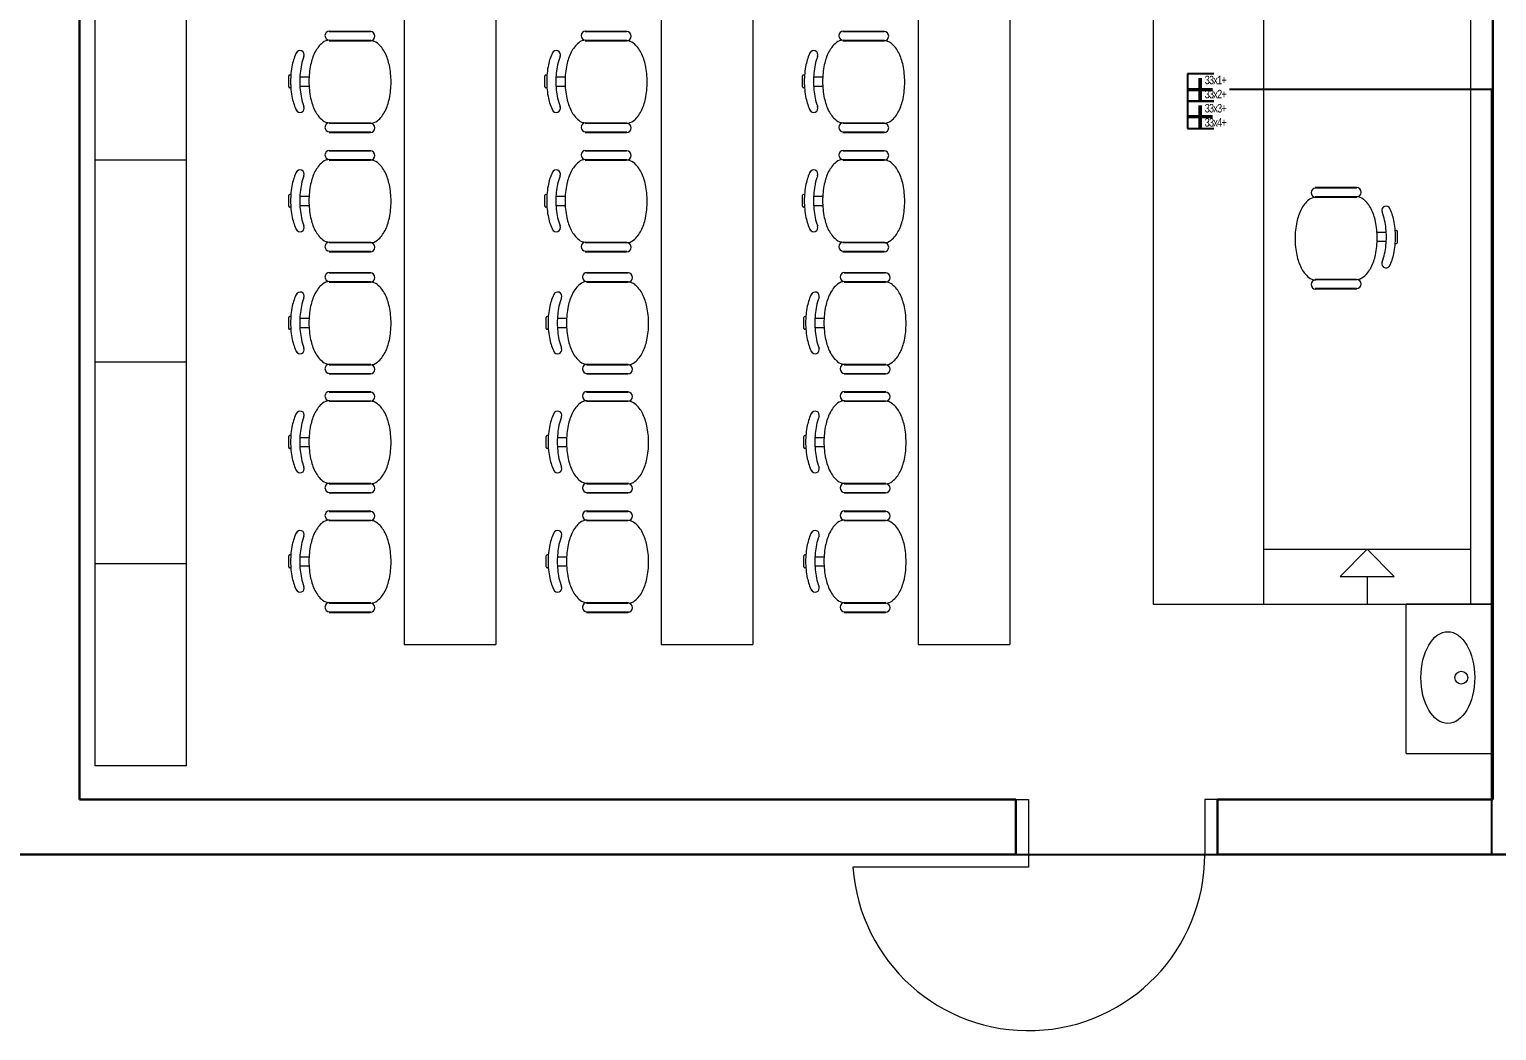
# Model space of a CAD drawing. Header units: inches. Extents: x 11 to 1053, y 2 to 902.
# Drawn here: x 797.2 to 877.1, y 654.2 to 708.8 of the extents above; entities that cross this region are included whole.
import ezdxf

# ---------------------------------------------------------------- set-up
doc = ezdxf.new("R2010")
doc.units = ezdxf.units.IN
doc.header["$MEASUREMENT"] = 0
for name, color, linetype, lineweight in [('A-SANITARIJE', 253, 'Continuous', 0), ('OPREMA', 253, 'Continuous', 0), ('STOLARIJA', 5, 'Continuous', 0), ('ZID', 5, 'Continuous', 30)]:
    doc.layers.add(name, color=color, linetype=linetype, lineweight=lineweight)

msp = doc.modelspace()

# ---------------------------------------------------------------- linework, layer by layer
at = {"color": 2}
for p, q in [((861.717, 706.34), (860.285, 706.34)), ((860.285, 706.34), (860.285, 704.858)), ((860.285, 704.858), (861.717, 704.858)), ((861.717, 704.858), (860.285, 704.858)), ((860.285, 704.858), (860.285, 703.376)), ((860.285, 703.376), (861.717, 703.376))]:
    msp.add_line(p, q, dxfattribs=at)
at = {"color": 85, "true_color": 0x58ba48}
for p, q in [((876.865, 705.487, 50), (862.58, 705.487, 50)), ((876.865, 663.809, 50), (876.865, 705.487, 50)), ((797.05, 663.809, 50), (876.865, 663.809, 50)), ((876.865, 663.809, 50), (956.5, 663.809, 50))]:
    msp.add_line(p, q, dxfattribs=at)
at = {"layer": 'A-SANITARIJE'}
for p, q in [((872.203, 669.309, 50), (872.203, 677.447, 50)), ((876.93, 677.447, 50), (872.203, 677.447, 50)), ((872.203, 669.309, 50), (876.93, 669.309, 50))]:
    msp.add_line(p, q, dxfattribs=at)
at = {"layer": 'A-SANITARIJE', "lineweight": 0}
msp.add_circle((875.203, 673.447, 50), 0.35, dxfattribs=at)
at = {"layer": 'A-SANITARIJE'}
msp.add_ellipse((874.468, 673.447, 50), major_axis=(0, 2.5), ratio=0.586768, dxfattribs=at)
at = {"layer": 'OPREMA'}
for p, q in [((817.605, 724.257, 50), (817.605, 696.257, 50)), ((822.605, 724.257, 50), (822.605, 696.257, 50)), ((831.606, 724.257, 50), (831.606, 696.257, 50)), ((836.606, 724.257, 50), (836.606, 696.257, 50)), ((845.606, 724.257, 50), (845.606, 696.257, 50)), ((850.606, 724.257, 50), (850.606, 696.257, 50)), ((800.759, 723.641, 50), (800.759, 668.641, 50)), ((805.759, 668.641, 50), (805.759, 723.641, 50)), ((858.425, 717.447, 50), (858.425, 677.447, 50)), ((864.425, 717.447, 50), (864.425, 677.447, 50)), ((875.725, 677.447, 50), (875.725, 717.447, 50)), ((813.521, 708.65, 50), (815.771, 708.65, 50)), ((813.546, 708.679, 50), (815.796, 708.679, 50)), ((827.476, 708.65, 50), (829.726, 708.65, 50)), ((827.5, 708.679, 50), (829.75, 708.679, 50)), ((841.507, 708.65, 50), (843.757, 708.65, 50)), ((841.532, 708.679, 50), (843.782, 708.679, 50)), ((813.521, 708.15, 50), (815.771, 708.15, 50)), ((813.546, 708.179, 50), (815.796, 708.179, 50)), ((827.476, 708.15, 50), (829.726, 708.15, 50)), ((827.5, 708.179, 50), (829.75, 708.179, 50)), ((841.507, 708.15, 50), (843.757, 708.15, 50)), ((841.532, 708.179, 50), (843.782, 708.179, 50)), ((811.321, 705.629, 50), (811.321, 706.229, 50)), ((811.435, 706.279, 50), (811.371, 706.279, 50)), ((811.928, 706.179, 50), (812.428, 706.179, 50)), ((825.275, 705.629, 50), (825.275, 706.229, 50)), ((825.389, 706.279, 50), (825.325, 706.279, 50)), ((825.882, 706.179, 50), (826.382, 706.179, 50)), ((839.307, 705.629, 50), (839.307, 706.229, 50)), ((839.421, 706.279, 50), (839.357, 706.279, 50)), ((839.914, 706.179, 50), (840.414, 706.179, 50)), ((811.435, 705.579, 50), (811.371, 705.579, 50)), ((811.928, 705.679, 50), (812.428, 705.679, 50)), ((825.389, 705.579, 50), (825.325, 705.579, 50)), ((825.882, 705.679, 50), (826.382, 705.679, 50)), ((839.421, 705.579, 50), (839.357, 705.579, 50)), ((839.914, 705.679, 50), (840.414, 705.679, 50)), ((813.521, 703.65, 50), (815.771, 703.65, 50)), ((813.546, 703.679, 50), (815.796, 703.679, 50)), ((827.476, 703.65, 50), (829.726, 703.65, 50)), ((827.5, 703.679, 50), (829.75, 703.679, 50)), ((841.507, 703.65, 50), (843.757, 703.65, 50)), ((841.532, 703.679, 50), (843.782, 703.679, 50)), ((813.521, 703.15, 50), (815.771, 703.15, 50)), ((813.546, 703.179, 50), (815.796, 703.179, 50)), ((827.476, 703.15, 50), (829.726, 703.15, 50)), ((827.5, 703.179, 50), (829.75, 703.179, 50)), ((841.507, 703.15, 50), (843.757, 703.15, 50)), ((841.532, 703.179, 50), (843.782, 703.179, 50)), ((813.521, 702.147, 50), (815.771, 702.147, 50)), ((813.546, 702.176, 50), (815.796, 702.176, 50)), ((827.476, 702.147, 50), (829.726, 702.147, 50)), ((827.5, 702.176, 50), (829.75, 702.176, 50)), ((841.507, 702.147, 50), (843.757, 702.147, 50)), ((841.532, 702.176, 50), (843.782, 702.176, 50)), ((805.759, 701.641, 50), (800.759, 701.641, 50)), ((813.521, 701.647, 50), (815.771, 701.647, 50)), ((813.546, 701.676, 50), (815.796, 701.676, 50)), ((827.476, 701.647, 50), (829.726, 701.647, 50)), ((827.5, 701.676, 50), (829.75, 701.676, 50)), ((841.507, 701.647, 50), (843.757, 701.647, 50)), ((841.532, 701.676, 50), (843.782, 701.676, 50)), ((811.321, 699.126, 50), (811.321, 699.726, 50)), ((811.435, 699.776, 50), (811.371, 699.776, 50)), ((811.928, 699.676, 50), (812.428, 699.676, 50)), ((825.275, 699.126, 50), (825.275, 699.726, 50)), ((825.389, 699.776, 50), (825.325, 699.776, 50)), ((825.882, 699.676, 50), (826.382, 699.676, 50)), ((839.307, 699.126, 50), (839.307, 699.726, 50)), ((839.421, 699.776, 50), (839.357, 699.776, 50)), ((839.914, 699.676, 50), (840.414, 699.676, 50)), ((869.496, 700.145, 50), (867.246, 700.145, 50)), ((869.496, 699.645, 50), (867.246, 699.645, 50)), ((869.521, 700.116, 50), (867.271, 700.116, 50)), ((869.521, 699.616, 50), (867.271, 699.616, 50)), ((811.435, 699.076, 50), (811.371, 699.076, 50)), ((811.928, 699.176, 50), (812.428, 699.176, 50)), ((825.389, 699.076, 50), (825.325, 699.076, 50)), ((825.882, 699.176, 50), (826.382, 699.176, 50)), ((839.421, 699.076, 50), (839.357, 699.076, 50)), ((839.914, 699.176, 50), (840.414, 699.176, 50)), ((813.521, 697.147, 50), (815.771, 697.147, 50)), ((813.546, 697.176, 50), (815.796, 697.176, 50)), ((827.476, 697.147, 50), (829.726, 697.147, 50)), ((827.5, 697.176, 50), (829.75, 697.176, 50)), ((841.507, 697.147, 50), (843.757, 697.147, 50)), ((841.532, 697.176, 50), (843.782, 697.176, 50)), ((871.114, 697.705, 50), (870.614, 697.705, 50)), ((871.114, 697.205, 50), (870.614, 697.205, 50)), ((871.608, 697.805, 50), (871.671, 697.805, 50)), ((871.608, 697.105, 50), (871.671, 697.105, 50)), ((871.721, 697.155, 50), (871.721, 697.755, 50)), ((813.521, 696.647, 50), (815.771, 696.647, 50)), ((813.546, 696.676, 50), (815.796, 696.676, 50)), ((827.476, 696.647, 50), (829.726, 696.647, 50)), ((827.5, 696.676, 50), (829.75, 696.676, 50)), ((841.507, 696.647, 50), (843.757, 696.647, 50)), ((841.532, 696.676, 50), (843.782, 696.676, 50)), ((813.521, 695.495, 50), (815.771, 695.495, 50)), ((813.546, 695.524, 50), (815.796, 695.524, 50)), ((817.605, 696.257, 50), (817.605, 675.257, 50)), ((822.605, 696.257, 50), (822.605, 675.257, 50)), ((827.551, 695.495, 50), (829.801, 695.495, 50)), ((827.576, 695.524, 50), (829.826, 695.524, 50)), ((831.606, 696.257, 50), (831.606, 675.257, 50)), ((836.606, 696.257, 50), (836.606, 675.257, 50)), ((841.581, 695.495, 50), (843.831, 695.495, 50)), ((841.605, 695.524, 50), (843.855, 695.524, 50)), ((845.606, 696.257, 50), (845.606, 675.257, 50)), ((850.606, 696.257, 50), (850.606, 675.257, 50)), ((813.521, 694.995, 50), (815.771, 694.995, 50)), ((813.546, 695.024, 50), (815.796, 695.024, 50)), ((827.551, 694.995, 50), (829.801, 694.995, 50)), ((827.576, 695.024, 50), (829.826, 695.024, 50)), ((841.581, 694.995, 50), (843.831, 694.995, 50)), ((841.605, 695.024, 50), (843.855, 695.024, 50)), ((869.496, 695.145, 50), (867.246, 695.145, 50)), ((869.521, 695.116, 50), (867.271, 695.116, 50)), ((869.496, 694.645, 50), (867.246, 694.645, 50)), ((869.521, 694.616, 50), (867.271, 694.616, 50)), ((811.435, 693.124, 50), (811.371, 693.124, 50)), ((825.464, 693.124, 50), (825.401, 693.124, 50)), ((839.494, 693.124, 50), (839.43, 693.124, 50)), ((811.321, 692.474, 50), (811.321, 693.074, 50)), ((811.435, 692.424, 50), (811.371, 692.424, 50)), ((811.928, 693.024, 50), (812.428, 693.024, 50)), ((811.928, 692.524, 50), (812.428, 692.524, 50)), ((825.351, 692.474, 50), (825.351, 693.074, 50)), ((825.464, 692.424, 50), (825.401, 692.424, 50)), ((825.958, 693.024, 50), (826.458, 693.024, 50)), ((825.958, 692.524, 50), (826.458, 692.524, 50)), ((839.38, 692.474, 50), (839.38, 693.074, 50)), ((839.494, 692.424, 50), (839.43, 692.424, 50)), ((839.987, 693.024, 50), (840.487, 693.024, 50)), ((839.987, 692.524, 50), (840.487, 692.524, 50)), ((805.759, 690.641, 50), (800.759, 690.641, 50)), ((813.521, 690.495, 50), (815.771, 690.495, 50)), ((813.521, 689.995, 50), (815.771, 689.995, 50)), ((813.546, 690.524, 50), (815.796, 690.524, 50)), ((813.546, 690.024, 50), (815.796, 690.024, 50)), ((827.551, 690.495, 50), (829.801, 690.495, 50)), ((827.551, 689.995, 50), (829.801, 689.995, 50)), ((827.576, 690.524, 50), (829.826, 690.524, 50)), ((827.576, 690.024, 50), (829.826, 690.024, 50)), ((841.581, 690.495, 50), (843.831, 690.495, 50)), ((841.581, 689.995, 50), (843.831, 689.995, 50)), ((841.605, 690.524, 50), (843.855, 690.524, 50)), ((841.605, 690.024, 50), (843.855, 690.024, 50)), ((813.521, 689.006, 50), (815.771, 689.006, 50)), ((813.521, 688.506, 50), (815.771, 688.506, 50)), ((813.546, 689.035, 50), (815.796, 689.035, 50)), ((813.546, 688.535, 50), (815.796, 688.535, 50)), ((827.551, 689.006, 50), (829.801, 689.006, 50)), ((827.551, 688.506, 50), (829.801, 688.506, 50)), ((827.576, 689.035, 50), (829.826, 689.035, 50)), ((827.576, 688.535, 50), (829.826, 688.535, 50)), ((841.581, 689.006, 50), (843.831, 689.006, 50)), ((841.581, 688.506, 50), (843.831, 688.506, 50)), ((841.605, 689.035, 50), (843.855, 689.035, 50)), ((841.605, 688.535, 50), (843.855, 688.535, 50)), ((811.321, 685.985, 50), (811.321, 686.585, 50)), ((811.435, 686.635, 50), (811.371, 686.635, 50)), ((811.435, 685.935, 50), (811.371, 685.935, 50)), ((811.928, 686.535, 50), (812.428, 686.535, 50)), ((811.928, 686.035, 50), (812.428, 686.035, 50)), ((825.351, 685.985, 50), (825.351, 686.585, 50)), ((825.464, 686.635, 50), (825.401, 686.635, 50)), ((825.464, 685.935, 50), (825.401, 685.935, 50)), ((825.958, 686.535, 50), (826.458, 686.535, 50)), ((825.958, 686.035, 50), (826.458, 686.035, 50)), ((839.38, 685.985, 50), (839.38, 686.585, 50)), ((839.494, 686.635, 50), (839.43, 686.635, 50)), ((839.494, 685.935, 50), (839.43, 685.935, 50)), ((839.987, 686.535, 50), (840.487, 686.535, 50)), ((839.987, 686.035, 50), (840.487, 686.035, 50)), ((813.521, 684.006, 50), (815.771, 684.006, 50)), ((813.521, 683.506, 50), (815.771, 683.506, 50)), ((813.546, 684.035, 50), (815.796, 684.035, 50)), ((813.546, 683.535, 50), (815.796, 683.535, 50)), ((827.551, 684.006, 50), (829.801, 684.006, 50)), ((827.551, 683.506, 50), (829.801, 683.506, 50)), ((827.576, 684.035, 50), (829.826, 684.035, 50)), ((827.576, 683.535, 50), (829.826, 683.535, 50)), ((841.581, 684.006, 50), (843.831, 684.006, 50)), ((841.581, 683.506, 50), (843.831, 683.506, 50)), ((841.605, 684.035, 50), (843.855, 684.035, 50)), ((841.605, 683.535, 50), (843.855, 683.535, 50)), ((813.521, 682.503, 50), (815.771, 682.503, 50)), ((813.521, 682.003, 50), (815.771, 682.003, 50)), ((813.546, 682.532, 50), (815.796, 682.532, 50)), ((813.546, 682.032, 50), (815.796, 682.032, 50)), ((827.551, 682.503, 50), (829.801, 682.503, 50)), ((827.551, 682.003, 50), (829.801, 682.003, 50)), ((827.576, 682.532, 50), (829.826, 682.532, 50)), ((827.576, 682.032, 50), (829.826, 682.032, 50)), ((841.581, 682.503, 50), (843.831, 682.503, 50)), ((841.581, 682.003, 50), (843.831, 682.003, 50)), ((841.605, 682.532, 50), (843.855, 682.532, 50)), ((841.605, 682.032, 50), (843.855, 682.032, 50)), ((864.425, 680.447, 50), (875.725, 680.447, 50)), ((870.075, 680.447, 50), (868.596, 678.961, 50)), ((870.075, 680.447, 50), (871.553, 678.961, 50)), ((805.759, 679.641, 50), (800.759, 679.641, 50)), ((811.321, 679.482, 50), (811.321, 680.082, 50)), ((811.435, 680.132, 50), (811.371, 680.132, 50)), ((811.928, 680.032, 50), (812.428, 680.032, 50)), ((811.928, 679.532, 50), (812.428, 679.532, 50)), ((825.351, 679.482, 50), (825.351, 680.082, 50)), ((825.464, 680.132, 50), (825.401, 680.132, 50)), ((825.958, 680.032, 50), (826.458, 680.032, 50)), ((825.958, 679.532, 50), (826.458, 679.532, 50)), ((839.38, 679.482, 50), (839.38, 680.082, 50)), ((839.494, 680.132, 50), (839.43, 680.132, 50)), ((839.987, 680.032, 50), (840.487, 680.032, 50)), ((839.987, 679.532, 50), (840.487, 679.532, 50)), ((811.435, 679.432, 50), (811.371, 679.432, 50)), ((825.464, 679.432, 50), (825.401, 679.432, 50)), ((839.494, 679.432, 50), (839.43, 679.432, 50)), ((868.596, 678.961, 50), (871.553, 678.961, 50)), ((870.075, 678.961, 50), (870.075, 677.447, 50)), ((813.521, 677.503, 50), (815.771, 677.503, 50)), ((813.546, 677.532, 50), (815.796, 677.532, 50)), ((827.551, 677.503, 50), (829.801, 677.503, 50)), ((827.576, 677.532, 50), (829.826, 677.532, 50)), ((841.581, 677.503, 50), (843.831, 677.503, 50)), ((841.605, 677.532, 50), (843.855, 677.532, 50)), ((858.425, 677.447, 50), (876.93, 677.447, 50)), ((813.521, 677.003, 50), (815.771, 677.003, 50)), ((813.546, 677.032, 50), (815.796, 677.032, 50)), ((827.551, 677.003, 50), (829.801, 677.003, 50)), ((827.576, 677.032, 50), (829.826, 677.032, 50)), ((841.581, 677.003, 50), (843.831, 677.003, 50)), ((841.605, 677.032, 50), (843.855, 677.032, 50)), ((817.605, 675.257, 50), (822.605, 675.257, 50)), ((831.606, 675.257, 50), (836.606, 675.257, 50)), ((845.606, 675.257, 50), (850.606, 675.257, 50)), ((805.759, 668.641, 50), (800.759, 668.641, 50))]:
    msp.add_line(p, q, dxfattribs=at)
for centre, radius, start, end in [((813.546, 708.429, 50), 0.25, 90, 270), ((815.771, 708.4, 50), 0.25, 270, 90), ((827.5, 708.429, 50), 0.25, 90, 270), ((829.726, 708.4, 50), 0.25, 270, 90), ((841.532, 708.429, 50), 0.25, 90, 270), ((843.757, 708.4, 50), 0.25, 270, 90), ((814.243, 706.274, 50), 2.786, 153.43495, 168.29908), ((811.938, 707.383, 50), 0.229, 338.4187, 158.4187), ((815.243, 706.274, 50), 2.786, 153.43495, 168.29908), ((814.196, 706.797, 50), 1.616, 129.63927, 153.43495), ((813.546, 707.582, 50), 0.597, 90, 129.63927), ((815.771, 707.552, 50), 0.597, 50.36073, 90), ((815.122, 706.768, 50), 1.616, 26.56505, 50.36073), ((814.075, 706.245, 50), 2.786, 11.70092, 26.56505), ((828.197, 706.274, 50), 2.786, 153.43495, 168.29908), ((825.893, 707.383, 50), 0.229, 338.4187, 158.4187), ((829.197, 706.274, 50), 2.786, 153.43495, 168.29908), ((828.15, 706.797, 50), 1.616, 129.63927, 153.43495), ((827.5, 707.582, 50), 0.597, 90, 129.63927), ((829.726, 707.552, 50), 0.597, 50.36073, 90), ((829.076, 706.768, 50), 1.616, 26.56505, 50.36073), ((828.029, 706.245, 50), 2.786, 11.70092, 26.56505), ((842.229, 706.274, 50), 2.786, 153.43495, 168.29908), ((839.924, 707.383, 50), 0.229, 338.4187, 158.4187), ((843.229, 706.274, 50), 2.786, 153.43495, 168.29908), ((842.182, 706.797, 50), 1.616, 129.63927, 153.43495), ((841.532, 707.582, 50), 0.597, 90, 129.63927), ((843.757, 707.552, 50), 0.597, 50.36073, 90), ((843.108, 706.768, 50), 1.616, 26.56505, 50.36073), ((842.061, 706.245, 50), 2.786, 11.70092, 26.56505), ((815.908, 705.929, 50), 4.487, 168.29908, 180), ((816.408, 705.929, 50), 4.487, 168.29908, 180), ((814.743, 706.274, 50), 2.786, 158.4187, 168.29908), ((816.908, 705.929, 50), 4.487, 168.29908, 180), ((812.409, 705.9, 50), 4.487, 0, 11.70092), ((829.862, 705.929, 50), 4.487, 168.29908, 180), ((830.362, 705.929, 50), 4.487, 168.29908, 180), ((828.697, 706.274, 50), 2.786, 158.4187, 168.29908), ((830.862, 705.929, 50), 4.487, 168.29908, 180), ((826.364, 705.9, 50), 4.487, 0, 11.70092), ((843.894, 705.929, 50), 4.487, 168.29908, 180), ((844.394, 705.929, 50), 4.487, 168.29908, 180), ((842.729, 706.274, 50), 2.786, 158.4187, 168.29908), ((844.894, 705.929, 50), 4.487, 168.29908, 180), ((840.395, 705.9, 50), 4.487, 0, 11.70092), ((811.371, 706.229, 50), 0.05, 90, 180), ((815.908, 705.929, 50), 4.487, 180, 191.70092), ((816.408, 705.929, 50), 4.487, 180, 191.70092), ((816.908, 705.929, 50), 4.487, 180, 191.70092), ((812.409, 705.9, 50), 4.487, 348.29908, 0), ((825.325, 706.229, 50), 0.05, 90, 180), ((829.862, 705.929, 50), 4.487, 180, 191.70092), ((830.362, 705.929, 50), 4.487, 180, 191.70092), ((830.862, 705.929, 50), 4.487, 180, 191.70092), ((826.364, 705.9, 50), 4.487, 348.29908, 0), ((839.357, 706.229, 50), 0.05, 90, 180), ((843.894, 705.929, 50), 4.487, 180, 191.70092), ((844.394, 705.929, 50), 4.487, 180, 191.70092), ((844.894, 705.929, 50), 4.487, 180, 191.70092), ((840.395, 705.9, 50), 4.487, 348.29908, 0), ((811.371, 705.629, 50), 0.05, 180, 270), ((825.325, 705.629, 50), 0.05, 180, 270), ((839.357, 705.629, 50), 0.05, 180, 270), ((814.243, 705.584, 50), 2.786, 191.70092, 206.56505), ((811.938, 704.475, 50), 0.229, 201.5813, 21.5813), ((814.743, 705.584, 50), 2.786, 191.70092, 201.5813), ((815.243, 705.584, 50), 2.786, 191.70092, 206.56505), ((814.196, 705.061, 50), 1.616, 206.56505, 230.36073), ((815.122, 705.031, 50), 1.616, 309.63927, 333.43495), ((814.075, 705.555, 50), 2.786, 333.43495, 348.29908), ((828.197, 705.584, 50), 2.786, 191.70092, 206.56505), ((825.893, 704.475, 50), 0.229, 201.5813, 21.5813), ((828.697, 705.584, 50), 2.786, 191.70092, 201.5813), ((829.197, 705.584, 50), 2.786, 191.70092, 206.56505), ((828.15, 705.061, 50), 1.616, 206.56505, 230.36073), ((829.076, 705.031, 50), 1.616, 309.63927, 333.43495), ((828.029, 705.555, 50), 2.786, 333.43495, 348.29908), ((842.229, 705.584, 50), 2.786, 191.70092, 206.56505), ((839.924, 704.475, 50), 0.229, 201.5813, 21.5813), ((842.729, 705.584, 50), 2.786, 191.70092, 201.5813), ((843.229, 705.584, 50), 2.786, 191.70092, 206.56505), ((842.182, 705.061, 50), 1.616, 206.56505, 230.36073), ((843.108, 705.031, 50), 1.616, 309.63927, 333.43495), ((842.061, 705.555, 50), 2.786, 333.43495, 348.29908), ((813.546, 704.276, 50), 0.597, 230.36073, 270), ((813.546, 703.429, 50), 0.25, 90, 270), ((815.771, 704.247, 50), 0.597, 270, 309.63927), ((815.771, 703.4, 50), 0.25, 270, 90), ((827.5, 704.276, 50), 0.597, 230.36073, 270), ((827.5, 703.429, 50), 0.25, 90, 270), ((829.726, 704.247, 50), 0.597, 270, 309.63927), ((829.726, 703.4, 50), 0.25, 270, 90), ((841.532, 704.276, 50), 0.597, 230.36073, 270), ((841.532, 703.429, 50), 0.25, 90, 270), ((843.757, 704.247, 50), 0.597, 270, 309.63927), ((843.757, 703.4, 50), 0.25, 270, 90), ((813.546, 701.926, 50), 0.25, 90, 270), ((815.771, 701.897, 50), 0.25, 270, 90), ((827.5, 701.926, 50), 0.25, 90, 270), ((829.726, 701.897, 50), 0.25, 270, 90), ((841.532, 701.926, 50), 0.25, 90, 270), ((843.757, 701.897, 50), 0.25, 270, 90), ((811.938, 700.88, 50), 0.229, 338.4187, 158.4187), ((814.196, 700.294, 50), 1.616, 129.63927, 153.43495), ((813.546, 701.079, 50), 0.597, 90, 129.63927), ((815.771, 701.05, 50), 0.597, 50.36073, 90), ((815.122, 700.265, 50), 1.616, 26.56505, 50.36073), ((825.893, 700.88, 50), 0.229, 338.4187, 158.4187), ((828.15, 700.294, 50), 1.616, 129.63927, 153.43495), ((827.5, 701.079, 50), 0.597, 90, 129.63927), ((829.726, 701.05, 50), 0.597, 50.36073, 90), ((829.076, 700.265, 50), 1.616, 26.56505, 50.36073), ((839.924, 700.88, 50), 0.229, 338.4187, 158.4187), ((842.182, 700.294, 50), 1.616, 129.63927, 153.43495), ((841.532, 701.079, 50), 0.597, 90, 129.63927), ((843.757, 701.05, 50), 0.597, 50.36073, 90), ((843.108, 700.265, 50), 1.616, 26.56505, 50.36073), ((815.908, 699.426, 50), 4.487, 168.29908, 180), ((814.243, 699.771, 50), 2.786, 153.43495, 168.29908), ((816.408, 699.426, 50), 4.487, 168.29908, 180), ((814.743, 699.771, 50), 2.786, 158.4187, 168.29908), ((816.908, 699.426, 50), 4.487, 168.29908, 180), ((815.243, 699.771, 50), 2.786, 153.43495, 168.29908), ((814.075, 699.742, 50), 2.786, 11.70092, 26.56505), ((812.409, 699.397, 50), 4.487, 0, 11.70092), ((829.862, 699.426, 50), 4.487, 168.29908, 180), ((828.197, 699.771, 50), 2.786, 153.43495, 168.29908), ((830.362, 699.426, 50), 4.487, 168.29908, 180), ((828.697, 699.771, 50), 2.786, 158.4187, 168.29908), ((830.862, 699.426, 50), 4.487, 168.29908, 180), ((829.197, 699.771, 50), 2.786, 153.43495, 168.29908), ((828.029, 699.742, 50), 2.786, 11.70092, 26.56505), ((826.364, 699.397, 50), 4.487, 0, 11.70092), ((843.894, 699.426, 50), 4.487, 168.29908, 180), ((842.229, 699.771, 50), 2.786, 153.43495, 168.29908), ((844.394, 699.426, 50), 4.487, 168.29908, 180), ((842.729, 699.771, 50), 2.786, 158.4187, 168.29908), ((844.894, 699.426, 50), 4.487, 168.29908, 180), ((843.229, 699.771, 50), 2.786, 153.43495, 168.29908), ((842.061, 699.742, 50), 2.786, 11.70092, 26.56505), ((840.395, 699.397, 50), 4.487, 0, 11.70092), ((811.371, 699.726, 50), 0.05, 90, 180), ((825.325, 699.726, 50), 0.05, 90, 180), ((839.357, 699.726, 50), 0.05, 90, 180), ((867.921, 698.234, 50), 1.616, 129.63927, 153.43495), ((867.271, 699.018, 50), 0.597, 90, 129.63927), ((867.271, 699.866, 50), 0.25, 90, 270), ((869.496, 699.895, 50), 0.25, 270, 90), ((869.496, 699.047, 50), 0.597, 50.36073, 90), ((868.847, 698.263, 50), 1.616, 26.56505, 50.36073), ((811.371, 699.126, 50), 0.05, 180, 270), ((815.908, 699.426, 50), 4.487, 180, 191.70092), ((816.408, 699.426, 50), 4.487, 180, 191.70092), ((816.908, 699.426, 50), 4.487, 180, 191.70092), ((812.409, 699.397, 50), 4.487, 348.29908, 0), ((825.325, 699.126, 50), 0.05, 180, 270), ((829.862, 699.426, 50), 4.487, 180, 191.70092), ((830.362, 699.426, 50), 4.487, 180, 191.70092), ((830.862, 699.426, 50), 4.487, 180, 191.70092), ((826.364, 699.397, 50), 4.487, 348.29908, 0), ((839.357, 699.126, 50), 0.05, 180, 270), ((843.894, 699.426, 50), 4.487, 180, 191.70092), ((844.394, 699.426, 50), 4.487, 180, 191.70092), ((844.894, 699.426, 50), 4.487, 180, 191.70092), ((840.395, 699.397, 50), 4.487, 348.29908, 0), ((868.968, 697.71, 50), 2.786, 153.43495, 168.29908), ((867.8, 697.74, 50), 2.786, 11.70092, 26.56505), ((871.104, 698.909, 50), 0.229, 21.5813, 201.5813), ((868.3, 697.8, 50), 2.786, 11.70092, 21.5813), ((868.8, 697.8, 50), 2.786, 11.70092, 26.56505), ((814.243, 699.081, 50), 2.786, 191.70092, 206.56505), ((811.938, 697.972, 50), 0.229, 201.5813, 21.5813), ((814.743, 699.081, 50), 2.786, 191.70092, 201.5813), ((815.243, 699.081, 50), 2.786, 191.70092, 206.56505), ((814.075, 699.052, 50), 2.786, 333.43495, 348.29908), ((828.197, 699.081, 50), 2.786, 191.70092, 206.56505), ((825.893, 697.972, 50), 0.229, 201.5813, 21.5813), ((828.697, 699.081, 50), 2.786, 191.70092, 201.5813), ((829.197, 699.081, 50), 2.786, 191.70092, 206.56505), ((828.029, 699.052, 50), 2.786, 333.43495, 348.29908), ((842.229, 699.081, 50), 2.786, 191.70092, 206.56505), ((839.924, 697.972, 50), 0.229, 201.5813, 21.5813), ((842.729, 699.081, 50), 2.786, 191.70092, 201.5813), ((843.229, 699.081, 50), 2.786, 191.70092, 206.56505), ((842.061, 699.052, 50), 2.786, 333.43495, 348.29908), ((870.633, 697.366, 50), 4.487, 168.29908, 180), ((866.134, 697.395, 50), 4.487, 0, 11.70092), ((866.634, 697.455, 50), 4.487, 0, 11.70092), ((867.134, 697.455, 50), 4.487, 0, 11.70092), ((814.196, 698.558, 50), 1.616, 206.56505, 230.36073), ((813.546, 697.773, 50), 0.597, 230.36073, 270), ((813.546, 696.926, 50), 0.25, 90, 270), ((815.771, 697.744, 50), 0.597, 270, 309.63927), ((815.771, 696.897, 50), 0.25, 270, 90), ((815.122, 698.528, 50), 1.616, 309.63927, 333.43495), ((828.15, 698.558, 50), 1.616, 206.56505, 230.36073), ((827.5, 697.773, 50), 0.597, 230.36073, 270), ((827.5, 696.926, 50), 0.25, 90, 270), ((829.726, 697.744, 50), 0.597, 270, 309.63927), ((829.726, 696.897, 50), 0.25, 270, 90), ((829.076, 698.528, 50), 1.616, 309.63927, 333.43495), ((842.182, 698.558, 50), 1.616, 206.56505, 230.36073), ((841.532, 697.773, 50), 0.597, 230.36073, 270), ((841.532, 696.926, 50), 0.25, 90, 270), ((843.757, 697.744, 50), 0.597, 270, 309.63927), ((843.757, 696.897, 50), 0.25, 270, 90), ((843.108, 698.528, 50), 1.616, 309.63927, 333.43495), ((870.633, 697.366, 50), 4.487, 180, 191.70092), ((866.134, 697.395, 50), 4.487, 348.29908, 0), ((866.634, 697.455, 50), 4.487, 348.29908, 0), ((867.134, 697.455, 50), 4.487, 348.29908, 0), ((871.671, 697.755, 50), 0.05, 0, 90), ((871.671, 697.155, 50), 0.05, 270, 0), ((868.968, 697.021, 50), 2.786, 191.70092, 206.56505), ((867.8, 697.05, 50), 2.786, 333.43495, 348.29908), ((868.3, 697.11, 50), 2.786, 338.4187, 348.29908), ((868.8, 697.11, 50), 2.786, 333.43495, 348.29908), ((813.546, 695.274, 50), 0.25, 90, 270), ((815.771, 695.245, 50), 0.25, 270, 90), ((827.576, 695.274, 50), 0.25, 90, 270), ((829.801, 695.245, 50), 0.25, 270, 90), ((841.605, 695.274, 50), 0.25, 90, 270), ((843.831, 695.245, 50), 0.25, 270, 90), ((867.921, 696.497, 50), 1.616, 206.56505, 230.36073), ((868.847, 696.526, 50), 1.616, 309.63927, 333.43495), ((871.104, 696.001, 50), 0.229, 158.4187, 338.4187), ((814.196, 693.643, 50), 1.616, 129.63927, 153.43495), ((813.546, 694.427, 50), 0.597, 90, 129.63927), ((815.771, 694.398, 50), 0.597, 50.36073, 90), ((815.122, 693.613, 50), 1.616, 26.56505, 50.36073), ((828.225, 693.643, 50), 1.616, 129.63927, 153.43495), ((827.576, 694.427, 50), 0.597, 90, 129.63927), ((829.801, 694.398, 50), 0.597, 50.36073, 90), ((829.151, 693.613, 50), 1.616, 26.56505, 50.36073), ((842.255, 693.643, 50), 1.616, 129.63927, 153.43495), ((841.605, 694.427, 50), 0.597, 90, 129.63927), ((843.831, 694.398, 50), 0.597, 50.36073, 90), ((843.181, 693.613, 50), 1.616, 26.56505, 50.36073), ((867.271, 695.713, 50), 0.597, 230.36073, 270), ((867.271, 694.866, 50), 0.25, 90, 270), ((869.496, 695.742, 50), 0.597, 270, 309.63927), ((869.496, 694.895, 50), 0.25, 270, 90), ((814.243, 693.119, 50), 2.786, 153.43495, 168.29908), ((811.938, 694.228, 50), 0.229, 338.4187, 158.4187), ((814.743, 693.119, 50), 2.786, 158.4187, 168.29908), ((815.243, 693.119, 50), 2.786, 153.43495, 168.29908), ((814.075, 693.09, 50), 2.786, 11.70092, 26.56505), ((828.273, 693.119, 50), 2.786, 153.43495, 168.29908), ((825.968, 694.228, 50), 0.229, 338.4187, 158.4187), ((828.773, 693.119, 50), 2.786, 158.4187, 168.29908), ((829.273, 693.119, 50), 2.786, 153.43495, 168.29908), ((828.104, 693.09, 50), 2.786, 11.70092, 26.56505), ((842.302, 693.119, 50), 2.786, 153.43495, 168.29908), ((839.998, 694.228, 50), 0.229, 338.4187, 158.4187), ((842.802, 693.119, 50), 2.786, 158.4187, 168.29908), ((843.302, 693.119, 50), 2.786, 153.43495, 168.29908), ((842.134, 693.09, 50), 2.786, 11.70092, 26.56505), ((811.371, 693.074, 50), 0.05, 90, 180), ((815.908, 692.774, 50), 4.487, 168.29908, 180), ((816.408, 692.774, 50), 4.487, 168.29908, 180), ((816.908, 692.774, 50), 4.487, 168.29908, 180), ((812.409, 692.745, 50), 4.487, 0, 11.70092), ((825.401, 693.074, 50), 0.05, 90, 180), ((829.938, 692.774, 50), 4.487, 168.29908, 180), ((830.438, 692.774, 50), 4.487, 168.29908, 180), ((830.938, 692.774, 50), 4.487, 168.29908, 180), ((826.439, 692.745, 50), 4.487, 0, 11.70092), ((839.43, 693.074, 50), 0.05, 90, 180), ((843.967, 692.774, 50), 4.487, 168.29908, 180), ((844.467, 692.774, 50), 4.487, 168.29908, 180), ((844.967, 692.774, 50), 4.487, 168.29908, 180), ((840.469, 692.745, 50), 4.487, 0, 11.70092), ((811.371, 692.474, 50), 0.05, 180, 270), ((815.908, 692.774, 50), 4.487, 180, 191.70092), ((816.408, 692.774, 50), 4.487, 180, 191.70092), ((816.908, 692.774, 50), 4.487, 180, 191.70092), ((812.409, 692.745, 50), 4.487, 348.29908, 0), ((825.401, 692.474, 50), 0.05, 180, 270), ((829.938, 692.774, 50), 4.487, 180, 191.70092), ((830.438, 692.774, 50), 4.487, 180, 191.70092), ((830.938, 692.774, 50), 4.487, 180, 191.70092), ((826.439, 692.745, 50), 4.487, 348.29908, 0), ((839.43, 692.474, 50), 0.05, 180, 270), ((843.967, 692.774, 50), 4.487, 180, 191.70092), ((844.467, 692.774, 50), 4.487, 180, 191.70092), ((844.967, 692.774, 50), 4.487, 180, 191.70092), ((840.469, 692.745, 50), 4.487, 348.29908, 0), ((814.243, 692.429, 50), 2.786, 191.70092, 206.56505), ((814.743, 692.429, 50), 2.786, 191.70092, 201.5813), ((815.243, 692.429, 50), 2.786, 191.70092, 206.56505), ((814.075, 692.4, 50), 2.786, 333.43495, 348.29908), ((828.273, 692.429, 50), 2.786, 191.70092, 206.56505), ((828.773, 692.429, 50), 2.786, 191.70092, 201.5813), ((829.273, 692.429, 50), 2.786, 191.70092, 206.56505), ((828.104, 692.4, 50), 2.786, 333.43495, 348.29908), ((842.302, 692.429, 50), 2.786, 191.70092, 206.56505), ((842.802, 692.429, 50), 2.786, 191.70092, 201.5813), ((843.302, 692.429, 50), 2.786, 191.70092, 206.56505), ((842.134, 692.4, 50), 2.786, 333.43495, 348.29908), ((811.938, 691.32, 50), 0.229, 201.5813, 21.5813), ((814.196, 691.906, 50), 1.616, 206.56505, 230.36073), ((815.122, 691.877, 50), 1.616, 309.63927, 333.43495), ((825.968, 691.32, 50), 0.229, 201.5813, 21.5813), ((828.225, 691.906, 50), 1.616, 206.56505, 230.36073), ((829.151, 691.877, 50), 1.616, 309.63927, 333.43495), ((839.998, 691.32, 50), 0.229, 201.5813, 21.5813), ((842.255, 691.906, 50), 1.616, 206.56505, 230.36073), ((843.181, 691.877, 50), 1.616, 309.63927, 333.43495), ((813.546, 691.121, 50), 0.597, 230.36073, 270), ((813.546, 690.274, 50), 0.25, 90, 270), ((815.771, 691.092, 50), 0.597, 270, 309.63927), ((815.771, 690.245, 50), 0.25, 270, 90), ((827.576, 691.121, 50), 0.597, 230.36073, 270), ((827.576, 690.274, 50), 0.25, 90, 270), ((829.801, 691.092, 50), 0.597, 270, 309.63927), ((829.801, 690.245, 50), 0.25, 270, 90), ((841.605, 691.121, 50), 0.597, 230.36073, 270), ((841.605, 690.274, 50), 0.25, 90, 270), ((843.831, 691.092, 50), 0.597, 270, 309.63927), ((843.831, 690.245, 50), 0.25, 270, 90), ((814.196, 687.153, 50), 1.616, 129.63927, 153.43495), ((813.546, 687.938, 50), 0.597, 90, 129.63927), ((813.546, 688.785, 50), 0.25, 90, 270), ((815.771, 688.756, 50), 0.25, 270, 90), ((815.771, 687.908, 50), 0.597, 50.36073, 90), ((815.122, 687.124, 50), 1.616, 26.56505, 50.36073), ((828.225, 687.153, 50), 1.616, 129.63927, 153.43495), ((827.576, 687.938, 50), 0.597, 90, 129.63927), ((827.576, 688.785, 50), 0.25, 90, 270), ((829.801, 688.756, 50), 0.25, 270, 90), ((829.801, 687.908, 50), 0.597, 50.36073, 90), ((829.151, 687.124, 50), 1.616, 26.56505, 50.36073), ((842.255, 687.153, 50), 1.616, 129.63927, 153.43495), ((841.605, 687.938, 50), 0.597, 90, 129.63927), ((841.605, 688.785, 50), 0.25, 90, 270), ((843.831, 688.756, 50), 0.25, 270, 90), ((843.831, 687.908, 50), 0.597, 50.36073, 90), ((843.181, 687.124, 50), 1.616, 26.56505, 50.36073), ((814.243, 686.63, 50), 2.786, 153.43495, 168.29908), ((811.938, 687.739, 50), 0.229, 338.4187, 158.4187), ((814.743, 686.63, 50), 2.786, 158.4187, 168.29908), ((815.243, 686.63, 50), 2.786, 153.43495, 168.29908), ((814.075, 686.601, 50), 2.786, 11.70092, 26.56505), ((828.273, 686.63, 50), 2.786, 153.43495, 168.29908), ((825.968, 687.739, 50), 0.229, 338.4187, 158.4187), ((828.773, 686.63, 50), 2.786, 158.4187, 168.29908), ((829.273, 686.63, 50), 2.786, 153.43495, 168.29908), ((828.104, 686.601, 50), 2.786, 11.70092, 26.56505), ((842.302, 686.63, 50), 2.786, 153.43495, 168.29908), ((839.998, 687.739, 50), 0.229, 338.4187, 158.4187), ((842.802, 686.63, 50), 2.786, 158.4187, 168.29908), ((843.302, 686.63, 50), 2.786, 153.43495, 168.29908), ((842.134, 686.601, 50), 2.786, 11.70092, 26.56505), ((815.908, 686.285, 50), 4.487, 168.29908, 180), ((816.408, 686.285, 50), 4.487, 168.29908, 180), ((816.908, 686.285, 50), 4.487, 168.29908, 180), ((812.409, 686.256, 50), 4.487, 0, 11.70092), ((829.938, 686.285, 50), 4.487, 168.29908, 180), ((830.438, 686.285, 50), 4.487, 168.29908, 180), ((830.938, 686.285, 50), 4.487, 168.29908, 180), ((826.439, 686.256, 50), 4.487, 0, 11.70092), ((843.967, 686.285, 50), 4.487, 168.29908, 180), ((844.467, 686.285, 50), 4.487, 168.29908, 180), ((844.967, 686.285, 50), 4.487, 168.29908, 180), ((840.469, 686.256, 50), 4.487, 0, 11.70092), ((811.371, 686.585, 50), 0.05, 90, 180), ((811.371, 685.985, 50), 0.05, 180, 270), ((815.908, 686.285, 50), 4.487, 180, 191.70092), ((816.408, 686.285, 50), 4.487, 180, 191.70092), ((816.908, 686.285, 50), 4.487, 180, 191.70092), ((812.409, 686.256, 50), 4.487, 348.29908, 0), ((825.401, 686.585, 50), 0.05, 90, 180), ((825.401, 685.985, 50), 0.05, 180, 270), ((829.938, 686.285, 50), 4.487, 180, 191.70092), ((830.438, 686.285, 50), 4.487, 180, 191.70092), ((830.938, 686.285, 50), 4.487, 180, 191.70092), ((826.439, 686.256, 50), 4.487, 348.29908, 0), ((839.43, 686.585, 50), 0.05, 90, 180), ((839.43, 685.985, 50), 0.05, 180, 270), ((843.967, 686.285, 50), 4.487, 180, 191.70092), ((844.467, 686.285, 50), 4.487, 180, 191.70092), ((844.967, 686.285, 50), 4.487, 180, 191.70092), ((840.469, 686.256, 50), 4.487, 348.29908, 0), ((814.243, 685.94, 50), 2.786, 191.70092, 206.56505), ((814.743, 685.94, 50), 2.786, 191.70092, 201.5813), ((815.243, 685.94, 50), 2.786, 191.70092, 206.56505), ((814.075, 685.911, 50), 2.786, 333.43495, 348.29908), ((828.273, 685.94, 50), 2.786, 191.70092, 206.56505), ((828.773, 685.94, 50), 2.786, 191.70092, 201.5813), ((829.273, 685.94, 50), 2.786, 191.70092, 206.56505), ((828.104, 685.911, 50), 2.786, 333.43495, 348.29908), ((842.302, 685.94, 50), 2.786, 191.70092, 206.56505), ((842.802, 685.94, 50), 2.786, 191.70092, 201.5813), ((843.302, 685.94, 50), 2.786, 191.70092, 206.56505), ((842.134, 685.911, 50), 2.786, 333.43495, 348.29908), ((811.938, 684.831, 50), 0.229, 201.5813, 21.5813), ((814.196, 685.417, 50), 1.616, 206.56505, 230.36073), ((815.122, 685.387, 50), 1.616, 309.63927, 333.43495), ((825.968, 684.831, 50), 0.229, 201.5813, 21.5813), ((828.225, 685.417, 50), 1.616, 206.56505, 230.36073), ((829.151, 685.387, 50), 1.616, 309.63927, 333.43495), ((839.998, 684.831, 50), 0.229, 201.5813, 21.5813), ((842.255, 685.417, 50), 1.616, 206.56505, 230.36073), ((843.181, 685.387, 50), 1.616, 309.63927, 333.43495), ((813.546, 684.632, 50), 0.597, 230.36073, 270), ((813.546, 683.785, 50), 0.25, 90, 270), ((815.771, 684.603, 50), 0.597, 270, 309.63927), ((815.771, 683.756, 50), 0.25, 270, 90), ((827.576, 684.632, 50), 0.597, 230.36073, 270), ((827.576, 683.785, 50), 0.25, 90, 270), ((829.801, 684.603, 50), 0.597, 270, 309.63927), ((829.801, 683.756, 50), 0.25, 270, 90), ((841.605, 684.632, 50), 0.597, 230.36073, 270), ((841.605, 683.785, 50), 0.25, 90, 270), ((843.831, 684.603, 50), 0.597, 270, 309.63927), ((843.831, 683.756, 50), 0.25, 270, 90), ((814.196, 680.65, 50), 1.616, 129.63927, 153.43495), ((813.546, 681.435, 50), 0.597, 90, 129.63927), ((813.546, 682.282, 50), 0.25, 90, 270), ((815.771, 682.253, 50), 0.25, 270, 90), ((815.771, 681.405, 50), 0.597, 50.36073, 90), ((828.225, 680.65, 50), 1.616, 129.63927, 153.43495), ((827.576, 681.435, 50), 0.597, 90, 129.63927), ((827.576, 682.282, 50), 0.25, 90, 270), ((829.801, 682.253, 50), 0.25, 270, 90), ((829.801, 681.405, 50), 0.597, 50.36073, 90), ((842.255, 680.65, 50), 1.616, 129.63927, 153.43495), ((841.605, 681.435, 50), 0.597, 90, 129.63927), ((841.605, 682.282, 50), 0.25, 90, 270), ((843.831, 682.253, 50), 0.25, 270, 90), ((843.831, 681.405, 50), 0.597, 50.36073, 90), ((814.243, 680.127, 50), 2.786, 153.43495, 168.29908), ((811.938, 681.236, 50), 0.229, 338.4187, 158.4187), ((814.743, 680.127, 50), 2.786, 158.4187, 168.29908), ((815.243, 680.127, 50), 2.786, 153.43495, 168.29908), ((815.122, 680.621, 50), 1.616, 26.56505, 50.36073), ((814.075, 680.098, 50), 2.786, 11.70092, 26.56505), ((828.273, 680.127, 50), 2.786, 153.43495, 168.29908), ((825.968, 681.236, 50), 0.229, 338.4187, 158.4187), ((828.773, 680.127, 50), 2.786, 158.4187, 168.29908), ((829.273, 680.127, 50), 2.786, 153.43495, 168.29908), ((829.151, 680.621, 50), 1.616, 26.56505, 50.36073), ((828.104, 680.098, 50), 2.786, 11.70092, 26.56505), ((842.302, 680.127, 50), 2.786, 153.43495, 168.29908), ((839.998, 681.236, 50), 0.229, 338.4187, 158.4187), ((842.802, 680.127, 50), 2.786, 158.4187, 168.29908), ((843.302, 680.127, 50), 2.786, 153.43495, 168.29908), ((843.181, 680.621, 50), 1.616, 26.56505, 50.36073), ((842.134, 680.098, 50), 2.786, 11.70092, 26.56505), ((815.908, 679.782, 50), 4.487, 168.29908, 180), ((816.408, 679.782, 50), 4.487, 168.29908, 180), ((816.908, 679.782, 50), 4.487, 168.29908, 180), ((812.409, 679.753, 50), 4.487, 0, 11.70092), ((829.938, 679.782, 50), 4.487, 168.29908, 180), ((830.438, 679.782, 50), 4.487, 168.29908, 180), ((830.938, 679.782, 50), 4.487, 168.29908, 180), ((826.439, 679.753, 50), 4.487, 0, 11.70092), ((843.967, 679.782, 50), 4.487, 168.29908, 180), ((844.467, 679.782, 50), 4.487, 168.29908, 180), ((844.967, 679.782, 50), 4.487, 168.29908, 180), ((840.469, 679.753, 50), 4.487, 0, 11.70092), ((811.371, 680.082, 50), 0.05, 90, 180), ((815.908, 679.782, 50), 4.487, 180, 191.70092), ((816.408, 679.782, 50), 4.487, 180, 191.70092), ((816.908, 679.782, 50), 4.487, 180, 191.70092), ((812.409, 679.753, 50), 4.487, 348.29908, 0), ((825.401, 680.082, 50), 0.05, 90, 180), ((829.938, 679.782, 50), 4.487, 180, 191.70092), ((830.438, 679.782, 50), 4.487, 180, 191.70092), ((830.938, 679.782, 50), 4.487, 180, 191.70092), ((826.439, 679.753, 50), 4.487, 348.29908, 0), ((839.43, 680.082, 50), 0.05, 90, 180), ((843.967, 679.782, 50), 4.487, 180, 191.70092), ((844.467, 679.782, 50), 4.487, 180, 191.70092), ((844.967, 679.782, 50), 4.487, 180, 191.70092), ((840.469, 679.753, 50), 4.487, 348.29908, 0), ((811.371, 679.482, 50), 0.05, 180, 270), ((814.243, 679.437, 50), 2.786, 191.70092, 206.56505), ((814.743, 679.437, 50), 2.786, 191.70092, 201.5813), ((815.243, 679.437, 50), 2.786, 191.70092, 206.56505), ((814.075, 679.408, 50), 2.786, 333.43495, 348.29908), ((825.401, 679.482, 50), 0.05, 180, 270), ((828.273, 679.437, 50), 2.786, 191.70092, 206.56505), ((828.773, 679.437, 50), 2.786, 191.70092, 201.5813), ((829.273, 679.437, 50), 2.786, 191.70092, 206.56505), ((828.104, 679.408, 50), 2.786, 333.43495, 348.29908), ((839.43, 679.482, 50), 0.05, 180, 270), ((842.302, 679.437, 50), 2.786, 191.70092, 206.56505), ((842.802, 679.437, 50), 2.786, 191.70092, 201.5813), ((843.302, 679.437, 50), 2.786, 191.70092, 206.56505), ((842.134, 679.408, 50), 2.786, 333.43495, 348.29908), ((811.938, 678.328, 50), 0.229, 201.5813, 21.5813), ((814.196, 678.914, 50), 1.616, 206.56505, 230.36073), ((815.122, 678.884, 50), 1.616, 309.63927, 333.43495), ((825.968, 678.328, 50), 0.229, 201.5813, 21.5813), ((828.225, 678.914, 50), 1.616, 206.56505, 230.36073), ((829.151, 678.884, 50), 1.616, 309.63927, 333.43495), ((839.998, 678.328, 50), 0.229, 201.5813, 21.5813), ((842.255, 678.914, 50), 1.616, 206.56505, 230.36073), ((843.181, 678.884, 50), 1.616, 309.63927, 333.43495), ((813.546, 678.129, 50), 0.597, 230.36073, 270), ((813.546, 677.282, 50), 0.25, 90, 270), ((815.771, 678.1, 50), 0.597, 270, 309.63927), ((815.771, 677.253, 50), 0.25, 270, 90), ((827.576, 678.129, 50), 0.597, 230.36073, 270), ((827.576, 677.282, 50), 0.25, 90, 270), ((829.801, 678.1, 50), 0.597, 270, 309.63927), ((829.801, 677.253, 50), 0.25, 270, 90), ((841.605, 678.129, 50), 0.597, 230.36073, 270), ((841.605, 677.282, 50), 0.25, 90, 270), ((843.831, 678.1, 50), 0.597, 270, 309.63927), ((843.831, 677.253, 50), 0.25, 270, 90)]:
    msp.add_arc(centre, radius, start, end, dxfattribs=at)
at = {"layer": 'STOLARIJA'}
for p, q in [((850.93, 666.805, 50), (851.63, 666.805, 50)), ((851.63, 666.805, 50), (851.63, 663.109, 50)), ((861.93, 666.809, 50), (861.23, 666.809, 50)), ((861.23, 666.809, 50), (861.23, 663.809, 50)), ((851.63, 663.809, 50), (850.93, 663.809, 50)), ((861.23, 663.809, 50), (861.93, 663.809, 50)), ((851.63, 663.109, 50), (842.055, 663.109, 50))]:
    msp.add_line(p, q, dxfattribs=at)
msp.add_arc((851.63, 663.809, 50), 9.6, 184.18153, 0, dxfattribs=at)
at = {"layer": 'ZID'}
for p, q in [((799.93, 666.809, 50), (799.93, 726.809, 50)), ((876.93, 666.809, 50), (876.93, 726.809, 50)), ((799.93, 666.809, 50), (850.93, 666.809, 50)), ((850.93, 663.809, 50), (850.93, 666.809, 50)), ((861.93, 666.809, 50), (876.93, 666.809, 50)), ((861.93, 663.809, 50), (861.93, 666.809, 50)), ((781.93, 663.809, 50), (850.93, 663.809, 50)), ((861.93, 663.809, 50), (930.53, 663.809, 50))]:
    msp.add_line(p, q, dxfattribs=at)

# ---------------------------------------------------------------- texts
at = {"color": 2, "char_height": 1.9275, "width": 0.85419, "attachment_point": 1, "rotation": 270}
for insert in [(861.968, 706.24), (861.968, 704.758)]:
    msp.add_mtext('{+}', dxfattribs=dict(at, insert=insert))
at = {"color": 2, "insert": (861.223, 706.245), "char_height": 0.4626, "attachment_point": 1}
msp.add_mtext('\\pxt0;{\\W0.8;\\T0.75;33x1+\\P33x2+\\P33x3+\\P33x4+}', dxfattribs=at)

doc.saveas('drawing.dxf')
